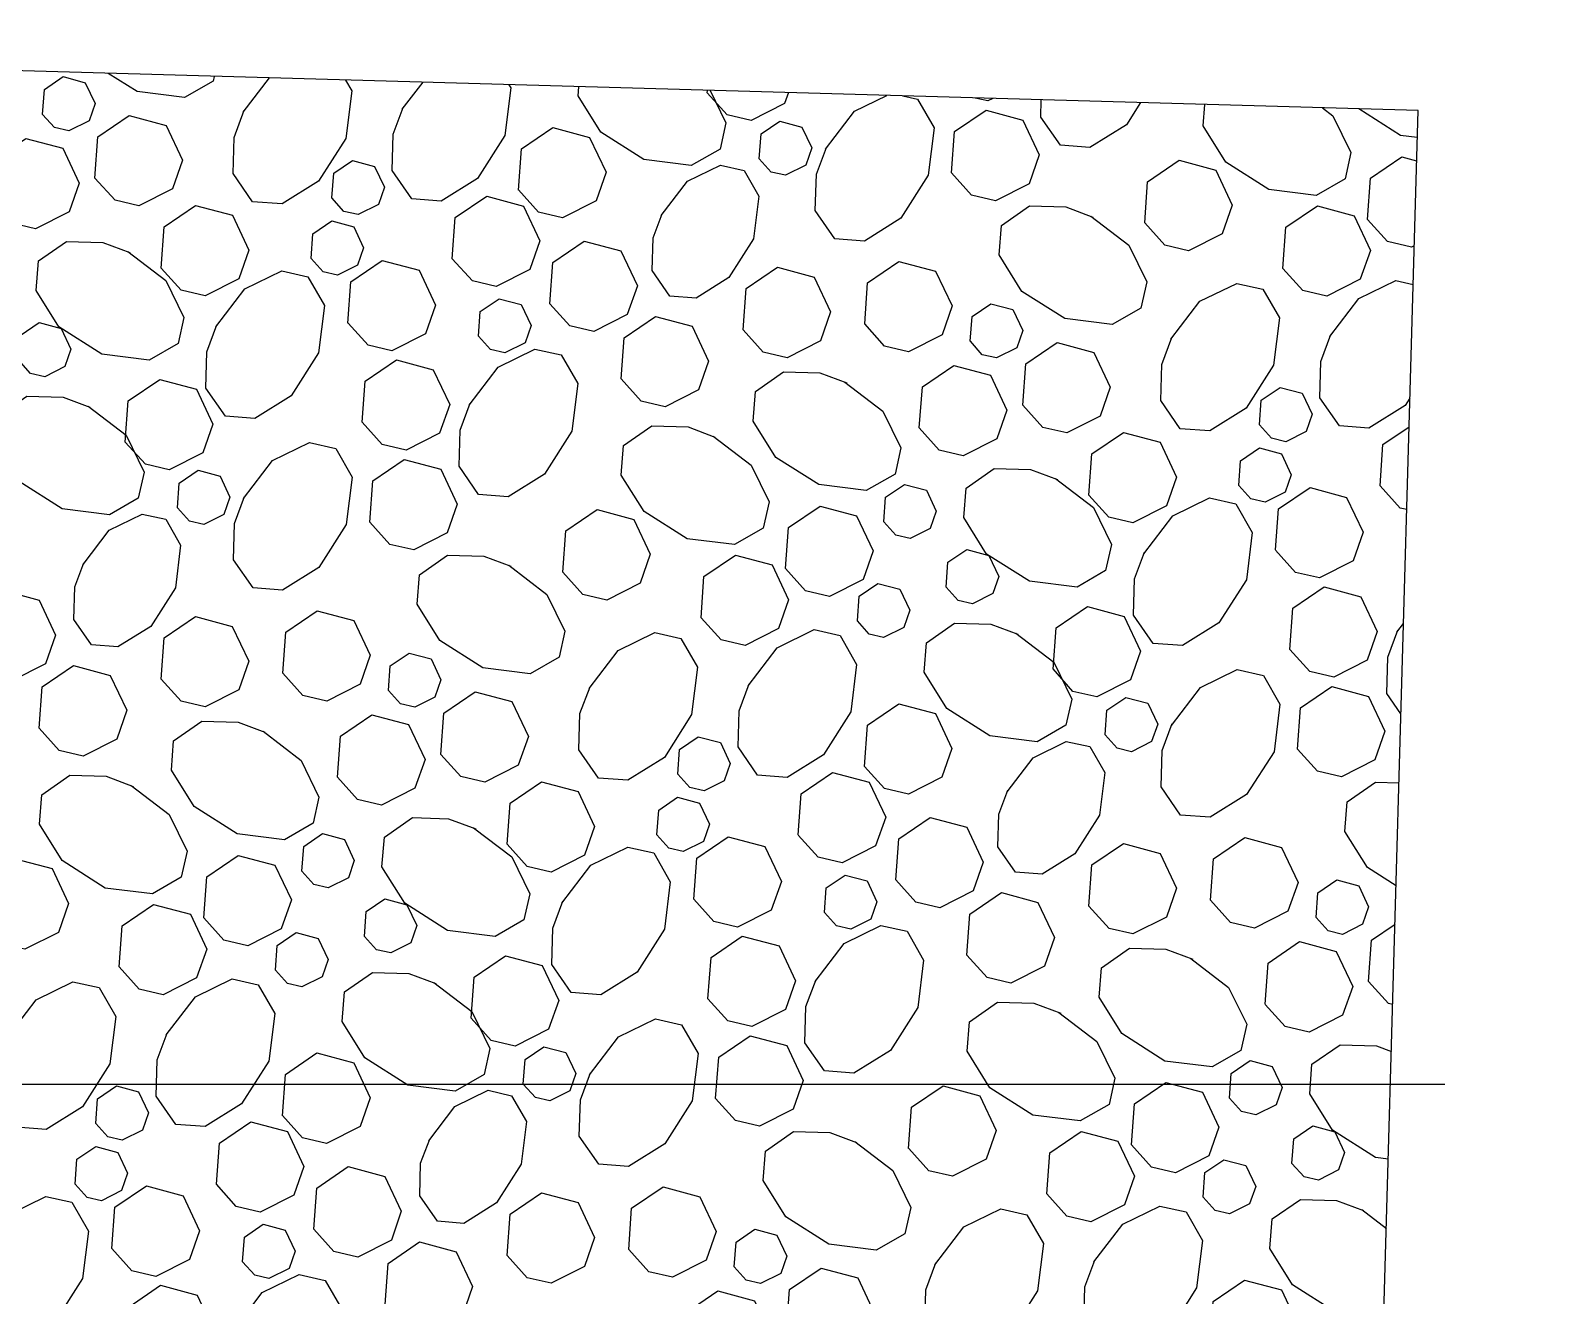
# Model space of a CAD drawing. Header units: feet. Extents: x 6037 to 11520, y 4436 to 7866.
# Drawn here: x 10189.9 to 10201.97, y 5037.06 to 5047.13 of the extents above; entities that cross this region are included whole.
import ezdxf

# ---------------------------------------------------------------- set-up
doc = ezdxf.new("R2010")
doc.units = ezdxf.units.FT
doc.header["$LTSCALE"] = 0.4
doc.header["$MEASUREMENT"] = 0
doc.linetypes.add('DASHED2', pattern=[0.375, 0.25, -0.125])
doc.linetypes.add('HIDDEN', pattern=[0.375, 0.25, -0.125])
for name, color, linetype in [('grid', 254, 'HIDDEN'), ('PAVING', 7, 'Continuous'), ('STORM', 7, 'Continuous')]:
    doc.layers.add(name, color=color, linetype=linetype)

msp = doc.modelspace()

# ---------------------------------------------------------------- linework, layer by layer
at = {"layer": 'grid', "color": 252, "linetype": 'DASHED2', "ltscale": 225}
msp.add_line((6128.66, 5038.745), (11431.869, 5038.745), dxfattribs=at)
at = {"layer": 'PAVING'}
msp.add_arc((9099.491, 3966.236), 1415.192, 38.959154, 49.587737, dxfattribs=at)
at = {"layer": 'STORM', "color": 1, "ltscale": 5, "flags": 128}
for points in [[(10200.628, 5035.245), (10200.948, 5046.492), (10178.453, 5047.131), (10178.133, 5035.884)], [(10190, 5046.462), (10190.014, 5046.659), (10190.164, 5046.762), (10190.339, 5046.714), (10190.418, 5046.548), (10190.37, 5046.411), (10190.21, 5046.33), (10190.095, 5046.356), (10190, 5046.462)], [(10191.366, 5046.764), (10191.358, 5046.727), (10191.13, 5046.596), (10190.752, 5046.643), (10190.523, 5046.788)], [(10191.596, 5046.479), (10191.805, 5046.752)], [(10192.411, 5046.735), (10192.46, 5046.649), (10192.414, 5046.271), (10192.196, 5045.929), (10191.906, 5045.749), (10191.671, 5045.767), (10191.516, 5045.991), (10191.524, 5046.279), (10191.604, 5046.494)], [(10193.712, 5046.698), (10193.727, 5046.672), (10193.68, 5046.294), (10193.462, 5045.952), (10193.173, 5045.771), (10192.938, 5045.79), (10192.782, 5046.014), (10192.791, 5046.303), (10192.87, 5046.517)], [(10192.863, 5046.502), (10193.028, 5046.717)], [(10195.312, 5046.652), (10195.439, 5046.394), (10195.392, 5046.186), (10195.163, 5046.055), (10194.786, 5046.102), (10194.444, 5046.319), (10194.264, 5046.609), (10194.269, 5046.682)], [(10195.289, 5046.633), (10195.291, 5046.653)], [(10195.936, 5046.635), (10195.906, 5046.547), (10195.639, 5046.412), (10195.449, 5046.457), (10195.29, 5046.634)], [(10196.848, 5046.609), (10196.963, 5046.583), (10197.095, 5046.354), (10197.048, 5045.977), (10196.831, 5045.635), (10196.541, 5045.454), (10196.306, 5045.472), (10196.15, 5045.696), (10196.159, 5045.985), (10196.239, 5046.199)], [(10196.231, 5046.184), (10196.462, 5046.486), (10196.72, 5046.612)], [(10197.563, 5046.589), (10197.524, 5046.569), (10197.422, 5046.592)], [(10198.738, 5046.555), (10198.626, 5046.379), (10198.336, 5046.198), (10198.101, 5046.216), (10197.945, 5046.44), (10197.949, 5046.577)], [(10200.186, 5046.514), (10200.27, 5046.45), (10200.413, 5046.157), (10200.366, 5045.949), (10200.137, 5045.817), (10199.76, 5045.864), (10199.418, 5046.082), (10199.237, 5046.371), (10199.25, 5046.541)], [(10190.417, 5045.955), (10190.441, 5046.283), (10190.69, 5046.453), (10190.983, 5046.374), (10191.114, 5046.097), (10191.034, 5045.868), (10190.767, 5045.733), (10190.577, 5045.778), (10190.417, 5045.955)], [(10195.704, 5046.109), (10195.719, 5046.306), (10195.869, 5046.408), (10196.044, 5046.361), (10196.122, 5046.195), (10196.074, 5046.057), (10195.914, 5045.977), (10195.8, 5046.003), (10195.704, 5046.109)], [(10197.235, 5045.997), (10197.259, 5046.325), (10197.509, 5046.495), (10197.801, 5046.416), (10197.932, 5046.139), (10197.852, 5045.91), (10197.585, 5045.775), (10197.394, 5045.82), (10197.235, 5045.997)], [(10200.941, 5046.278), (10200.809, 5046.294), (10200.477, 5046.506)], [(10189.594, 5045.773), (10189.618, 5046.1), (10189.868, 5046.271), (10190.16, 5046.192), (10190.291, 5045.915), (10190.211, 5045.686), (10189.944, 5045.551), (10189.754, 5045.595), (10189.595, 5045.773)], [(10193.788, 5045.859), (10193.812, 5046.187), (10194.062, 5046.358), (10194.354, 5046.279), (10194.485, 5046.002), (10194.405, 5045.773), (10194.138, 5045.638), (10193.948, 5045.683), (10193.789, 5045.86)], [(10192.302, 5045.797), (10192.317, 5045.994), (10192.467, 5046.095), (10192.642, 5046.048), (10192.721, 5045.882), (10192.673, 5045.745), (10192.512, 5045.664), (10192.398, 5045.69), (10192.303, 5045.797)], [(10194.924, 5045.657), (10195.132, 5045.929), (10195.396, 5046.058), (10195.583, 5046.016), (10195.701, 5045.81), (10195.659, 5045.47), (10195.463, 5045.163), (10195.203, 5045), (10194.991, 5045.016), (10194.851, 5045.218), (10194.859, 5045.478), (10194.931, 5045.67)], [(10198.772, 5045.598), (10198.795, 5045.926), (10199.045, 5046.096), (10199.337, 5046.018), (10199.468, 5045.74), (10199.388, 5045.511), (10199.121, 5045.377), (10198.931, 5045.421), (10198.772, 5045.598)], [(10200.545, 5045.626), (10200.568, 5045.954), (10200.819, 5046.124), (10200.936, 5046.093)], [(10193.261, 5045.313), (10193.285, 5045.641), (10193.535, 5045.811), (10193.827, 5045.732), (10193.958, 5045.455), (10193.878, 5045.226), (10193.611, 5045.092), (10193.421, 5045.136), (10193.261, 5045.313)], [(10190.945, 5045.239), (10190.968, 5045.567), (10191.218, 5045.737), (10191.511, 5045.659), (10191.641, 5045.382), (10191.561, 5045.153), (10191.295, 5045.018), (10191.104, 5045.062), (10190.945, 5045.239)], [(10198.343, 5045.652), (10198.645, 5045.422), (10198.788, 5045.128), (10198.742, 5044.92), (10198.513, 5044.789), (10198.136, 5044.836), (10197.794, 5045.053), (10197.613, 5045.343), (10197.631, 5045.578), (10197.855, 5045.733), (10198.144, 5045.725), (10198.358, 5045.645)], [(10199.872, 5045.236), (10199.895, 5045.564), (10200.146, 5045.734), (10200.438, 5045.655), (10200.568, 5045.378), (10200.488, 5045.149), (10200.222, 5045.014), (10200.031, 5045.059), (10199.872, 5045.236)], [(10192.137, 5045.314), (10192.151, 5045.511), (10192.301, 5045.614), (10192.476, 5045.566), (10192.555, 5045.4), (10192.507, 5045.263), (10192.347, 5045.182), (10192.233, 5045.208), (10192.137, 5045.315)], [(10200.917, 5045.416), (10200.894, 5045.405), (10200.704, 5045.449), (10200.545, 5045.626)], [(10190.679, 5045.37), (10190.981, 5045.139), (10191.124, 5044.846), (10191.078, 5044.637), (10190.849, 5044.506), (10190.472, 5044.553), (10190.13, 5044.77), (10189.949, 5045.06), (10189.967, 5045.295), (10190.191, 5045.451), (10190.48, 5045.442), (10190.694, 5045.362)], [(10194.037, 5044.955), (10194.061, 5045.283), (10194.311, 5045.453), (10194.603, 5045.375), (10194.734, 5045.098), (10194.654, 5044.868), (10194.387, 5044.734), (10194.197, 5044.778), (10194.037, 5044.955)], [(10191.38, 5044.771), (10191.611, 5045.073), (10191.904, 5045.216), (10192.112, 5045.17), (10192.244, 5044.941), (10192.197, 5044.564), (10191.979, 5044.222), (10191.69, 5044.041), (10191.455, 5044.059), (10191.299, 5044.283), (10191.308, 5044.572), (10191.388, 5044.786)], [(10192.43, 5044.801), (10192.454, 5045.129), (10192.704, 5045.299), (10192.996, 5045.221), (10193.127, 5044.944), (10193.047, 5044.715), (10192.78, 5044.58), (10192.59, 5044.624), (10192.431, 5044.801)], [(10195.575, 5044.747), (10195.599, 5045.075), (10195.849, 5045.245), (10196.141, 5045.167), (10196.272, 5044.889), (10196.192, 5044.66), (10195.925, 5044.525), (10195.735, 5044.57), (10195.576, 5044.747)], [(10196.543, 5044.794), (10196.566, 5045.122), (10196.816, 5045.292), (10197.108, 5045.213), (10197.239, 5044.937), (10197.159, 5044.708), (10196.892, 5044.572), (10196.702, 5044.617), (10196.543, 5044.794)], [(10198.98, 5044.672), (10199.211, 5044.974), (10199.504, 5045.117), (10199.712, 5045.071), (10199.844, 5044.842), (10199.797, 5044.465), (10199.58, 5044.123), (10199.29, 5043.942), (10199.055, 5043.96), (10198.899, 5044.184), (10198.908, 5044.472), (10198.988, 5044.687)], [(10200.246, 5044.695), (10200.477, 5044.997), (10200.771, 5045.14), (10200.908, 5045.109)], [(10193.47, 5044.696), (10193.484, 5044.893), (10193.634, 5044.995), (10193.809, 5044.948), (10193.888, 5044.782), (10193.84, 5044.644), (10193.68, 5044.563), (10193.566, 5044.59), (10193.47, 5044.696)], [(10197.383, 5044.656), (10197.398, 5044.853), (10197.548, 5044.955), (10197.723, 5044.908), (10197.801, 5044.742), (10197.753, 5044.604), (10197.593, 5044.523), (10197.479, 5044.549), (10197.384, 5044.656)], [(10194.604, 5044.356), (10194.628, 5044.684), (10194.878, 5044.854), (10195.17, 5044.776), (10195.301, 5044.499), (10195.221, 5044.27), (10194.954, 5044.135), (10194.764, 5044.179), (10194.604, 5044.356)], [(10189.808, 5044.507), (10189.822, 5044.703), (10189.972, 5044.805), (10190.148, 5044.758), (10190.226, 5044.592), (10190.178, 5044.454), (10190.018, 5044.374), (10189.904, 5044.4), (10189.808, 5044.507)], [(10200.883, 5044.203), (10200.846, 5044.146), (10200.556, 5043.965), (10200.321, 5043.983), (10200.166, 5044.207), (10200.174, 5044.496), (10200.254, 5044.71)], [(10193.395, 5044.148), (10193.627, 5044.451), (10193.919, 5044.594), (10194.128, 5044.547), (10194.259, 5044.319), (10194.212, 5043.941), (10193.995, 5043.599), (10193.705, 5043.419), (10193.47, 5043.437), (10193.315, 5043.661), (10193.323, 5043.949), (10193.403, 5044.164)], [(10197.801, 5044.148), (10197.825, 5044.476), (10198.074, 5044.646), (10198.366, 5044.568), (10198.497, 5044.29), (10198.417, 5044.061), (10198.151, 5043.927), (10197.96, 5043.971), (10197.801, 5044.148)], [(10192.543, 5044.011), (10192.567, 5044.338), (10192.817, 5044.509), (10193.109, 5044.43), (10193.24, 5044.153), (10193.16, 5043.924), (10192.893, 5043.789), (10192.703, 5043.834), (10192.543, 5044.011)], [(10196.978, 5043.966), (10197.002, 5044.293), (10197.252, 5044.464), (10197.544, 5044.385), (10197.675, 5044.108), (10197.595, 5043.879), (10197.328, 5043.744), (10197.137, 5043.789), (10196.978, 5043.966)], [(10190.658, 5043.854), (10190.682, 5044.182), (10190.932, 5044.352), (10191.224, 5044.274), (10191.355, 5043.996), (10191.275, 5043.768), (10191.008, 5043.632), (10190.818, 5043.677), (10190.658, 5043.854)], [(10196.386, 5044.331), (10196.688, 5044.1), (10196.831, 5043.807), (10196.785, 5043.599), (10196.556, 5043.468), (10196.179, 5043.515), (10195.837, 5043.732), (10195.656, 5044.021), (10195.674, 5044.257), (10195.898, 5044.412), (10196.187, 5044.404), (10196.401, 5044.324)], [(10190.362, 5044.139), (10190.664, 5043.908), (10190.808, 5043.615), (10190.761, 5043.407), (10190.532, 5043.275), (10190.155, 5043.322), (10189.813, 5043.54), (10189.632, 5043.829), (10189.651, 5044.064), (10189.874, 5044.22), (10190.163, 5044.211), (10190.377, 5044.131)], [(10199.686, 5043.99), (10199.7, 5044.187), (10199.85, 5044.289), (10200.026, 5044.242), (10200.104, 5044.076), (10200.056, 5043.938), (10199.896, 5043.857), (10199.782, 5043.884), (10199.686, 5043.99)], [(10195.336, 5043.902), (10195.639, 5043.67), (10195.782, 5043.377), (10195.735, 5043.169), (10195.507, 5043.038), (10195.129, 5043.085), (10194.787, 5043.302), (10194.606, 5043.591), (10194.624, 5043.827), (10194.848, 5043.982), (10195.137, 5043.974), (10195.351, 5043.894)], [(10200.645, 5043.506), (10200.668, 5043.834), (10200.876, 5043.975)], [(10198.328, 5043.432), (10198.352, 5043.76), (10198.602, 5043.93), (10198.894, 5043.852), (10199.025, 5043.575), (10198.945, 5043.346), (10198.678, 5043.211), (10198.487, 5043.255), (10198.328, 5043.432)], [(10191.6, 5043.405), (10191.831, 5043.707), (10192.124, 5043.85), (10192.333, 5043.804), (10192.464, 5043.575), (10192.417, 5043.197), (10192.2, 5042.855), (10191.91, 5042.675), (10191.675, 5042.693), (10191.519, 5042.917), (10191.528, 5043.206), (10191.608, 5043.42)], [(10199.52, 5043.508), (10199.535, 5043.705), (10199.685, 5043.807), (10199.86, 5043.76), (10199.938, 5043.593), (10199.89, 5043.456), (10199.73, 5043.375), (10199.616, 5043.402), (10199.521, 5043.508)], [(10191.074, 5043.33), (10191.087, 5043.527), (10191.238, 5043.629), (10191.413, 5043.582), (10191.491, 5043.415), (10191.443, 5043.278), (10191.283, 5043.197), (10191.169, 5043.224), (10191.074, 5043.33)], [(10192.604, 5043.217), (10192.628, 5043.545), (10192.878, 5043.716), (10193.17, 5043.637), (10193.301, 5043.36), (10193.221, 5043.131), (10192.954, 5042.996), (10192.764, 5043.04), (10192.604, 5043.217)], [(10198.062, 5043.563), (10198.365, 5043.332), (10198.508, 5043.039), (10198.461, 5042.831), (10198.233, 5042.699), (10197.855, 5042.746), (10197.513, 5042.963), (10197.332, 5043.253), (10197.351, 5043.488), (10197.575, 5043.644), (10197.863, 5043.635), (10198.078, 5043.556)], [(10196.695, 5043.218), (10196.708, 5043.415), (10196.859, 5043.517), (10197.034, 5043.47), (10197.112, 5043.304), (10197.065, 5043.166), (10196.904, 5043.086), (10196.79, 5043.112), (10196.695, 5043.218)], [(10199.814, 5042.995), (10199.838, 5043.323), (10200.088, 5043.493), (10200.379, 5043.414), (10200.511, 5043.137), (10200.43, 5042.908), (10200.164, 5042.773), (10199.973, 5042.817), (10199.814, 5042.994)], [(10200.857, 5043.317), (10200.804, 5043.329), (10200.645, 5043.506)], [(10198.764, 5042.964), (10198.995, 5043.266), (10199.288, 5043.409), (10199.496, 5043.363), (10199.627, 5043.134), (10199.581, 5042.757), (10199.363, 5042.415), (10199.073, 5042.234), (10198.838, 5042.252), (10198.683, 5042.476), (10198.691, 5042.765), (10198.771, 5042.979)], [(10190.322, 5042.88), (10190.53, 5043.152), (10190.793, 5043.281), (10190.981, 5043.239), (10191.099, 5043.033), (10191.057, 5042.693), (10190.861, 5042.386), (10190.6, 5042.223), (10190.389, 5042.239), (10190.249, 5042.441), (10190.256, 5042.701), (10190.328, 5042.893)], [(10194.141, 5042.819), (10194.164, 5043.147), (10194.414, 5043.317), (10194.706, 5043.238), (10194.837, 5042.961), (10194.757, 5042.732), (10194.49, 5042.597), (10194.3, 5042.641), (10194.141, 5042.819)], [(10195.914, 5042.847), (10195.938, 5043.174), (10196.188, 5043.345), (10196.479, 5043.266), (10196.61, 5042.989), (10196.53, 5042.76), (10196.264, 5042.625), (10196.073, 5042.67), (10195.914, 5042.847)], [(10193.712, 5042.873), (10194.014, 5042.642), (10194.157, 5042.349), (10194.111, 5042.141), (10193.882, 5042.01), (10193.504, 5042.056), (10193.163, 5042.274), (10192.982, 5042.563), (10193, 5042.798), (10193.224, 5042.954), (10193.513, 5042.945), (10193.727, 5042.865)], [(10195.241, 5042.456), (10195.264, 5042.784), (10195.515, 5042.954), (10195.807, 5042.876), (10195.938, 5042.599), (10195.857, 5042.37), (10195.591, 5042.235), (10195.4, 5042.279), (10195.241, 5042.456)], [(10197.192, 5042.7), (10197.206, 5042.897), (10197.356, 5042.998), (10197.531, 5042.951), (10197.61, 5042.785), (10197.562, 5042.648), (10197.402, 5042.567), (10197.288, 5042.593), (10197.192, 5042.7)], [(10189.406, 5042.176), (10189.43, 5042.503), (10189.68, 5042.674), (10189.972, 5042.595), (10190.103, 5042.318), (10190.023, 5042.089), (10189.756, 5041.954), (10189.566, 5041.999), (10189.407, 5042.176)], [(10196.485, 5042.43), (10196.499, 5042.627), (10196.649, 5042.729), (10196.824, 5042.682), (10196.903, 5042.516), (10196.854, 5042.379), (10196.694, 5042.298), (10196.58, 5042.324), (10196.485, 5042.43)], [(10199.927, 5042.204), (10199.951, 5042.532), (10200.2, 5042.702), (10200.492, 5042.623), (10200.623, 5042.346), (10200.543, 5042.117), (10200.276, 5041.983), (10200.086, 5042.027), (10199.927, 5042.204)], [(10198.042, 5042.047), (10198.066, 5042.375), (10198.316, 5042.545), (10198.608, 5042.467), (10198.739, 5042.19), (10198.659, 5041.961), (10198.392, 5041.826), (10198.201, 5041.87), (10198.042, 5042.048)], [(10190.945, 5041.967), (10190.968, 5042.296), (10191.218, 5042.466), (10191.51, 5042.387), (10191.641, 5042.11), (10191.561, 5041.881), (10191.294, 5041.746), (10191.104, 5041.791), (10190.945, 5041.967)], [(10191.912, 5042.014), (10191.936, 5042.342), (10192.186, 5042.512), (10192.477, 5042.434), (10192.608, 5042.157), (10192.528, 5041.928), (10192.262, 5041.793), (10192.071, 5041.837), (10191.912, 5042.015)], [(10197.746, 5042.332), (10198.048, 5042.101), (10198.191, 5041.808), (10198.145, 5041.6), (10197.916, 5041.468), (10197.538, 5041.515), (10197.197, 5041.733), (10197.016, 5042.022), (10197.034, 5042.257), (10197.258, 5042.413), (10197.547, 5042.405), (10197.761, 5042.325)], [(10200.779, 5042.342), (10200.832, 5042.411)], [(10194.349, 5041.892), (10194.58, 5042.194), (10194.873, 5042.338), (10195.081, 5042.291), (10195.213, 5042.063), (10195.166, 5041.685), (10194.949, 5041.344), (10194.659, 5041.162), (10194.424, 5041.18), (10194.268, 5041.405), (10194.277, 5041.693), (10194.357, 5041.907)], [(10195.616, 5041.915), (10195.847, 5042.217), (10196.14, 5042.361), (10196.348, 5042.314), (10196.479, 5042.085), (10196.432, 5041.708), (10196.215, 5041.366), (10195.925, 5041.185), (10195.69, 5041.204), (10195.535, 5041.428), (10195.543, 5041.716), (10195.623, 5041.93)], [(10200.811, 5041.691), (10200.698, 5041.854), (10200.707, 5042.143), (10200.787, 5042.357)], [(10192.753, 5041.876), (10192.767, 5042.073), (10192.917, 5042.175), (10193.092, 5042.128), (10193.171, 5041.962), (10193.123, 5041.824), (10192.962, 5041.743), (10192.848, 5041.77), (10192.753, 5041.876)], [(10189.974, 5041.577), (10189.997, 5041.905), (10190.247, 5042.075), (10190.539, 5041.996), (10190.67, 5041.719), (10190.59, 5041.49), (10190.323, 5041.355), (10190.133, 5041.4), (10189.974, 5041.577)], [(10198.984, 5041.598), (10199.215, 5041.9), (10199.508, 5042.043), (10199.716, 5041.997), (10199.848, 5041.768), (10199.801, 5041.39), (10199.583, 5041.049), (10199.294, 5040.868), (10199.058, 5040.886), (10198.903, 5041.11), (10198.911, 5041.399), (10198.991, 5041.613)], [(10193.17, 5041.368), (10193.194, 5041.696), (10193.443, 5041.866), (10193.736, 5041.788), (10193.867, 5041.511), (10193.786, 5041.282), (10193.52, 5041.147), (10193.329, 5041.192), (10193.17, 5041.368)], [(10198.457, 5041.523), (10198.471, 5041.72), (10198.621, 5041.822), (10198.796, 5041.775), (10198.875, 5041.608), (10198.827, 5041.471), (10198.667, 5041.39), (10198.553, 5041.417), (10198.457, 5041.523)], [(10199.988, 5041.41), (10200.012, 5041.738), (10200.262, 5041.909), (10200.554, 5041.83), (10200.684, 5041.553), (10200.604, 5041.324), (10200.337, 5041.189), (10200.147, 5041.234), (10199.988, 5041.41)], [(10192.347, 5041.186), (10192.371, 5041.514), (10192.621, 5041.684), (10192.913, 5041.606), (10193.044, 5041.329), (10192.964, 5041.1), (10192.697, 5040.965), (10192.507, 5041.009), (10192.347, 5041.186)], [(10196.541, 5041.273), (10196.565, 5041.601), (10196.815, 5041.771), (10197.107, 5041.693), (10197.238, 5041.416), (10197.158, 5041.187), (10196.891, 5041.052), (10196.7, 5041.096), (10196.541, 5041.273)], [(10191.755, 5041.552), (10192.057, 5041.321), (10192.2, 5041.028), (10192.154, 5040.82), (10191.926, 5040.688), (10191.548, 5040.735), (10191.206, 5040.953), (10191.025, 5041.242), (10191.043, 5041.477), (10191.267, 5041.633), (10191.556, 5041.624), (10191.77, 5041.545)], [(10195.055, 5041.21), (10195.069, 5041.407), (10195.219, 5041.509), (10195.395, 5041.462), (10195.473, 5041.296), (10195.425, 5041.159), (10195.265, 5041.078), (10195.151, 5041.104), (10195.055, 5041.211)], [(10197.676, 5041.071), (10197.884, 5041.342), (10198.148, 5041.472), (10198.335, 5041.43), (10198.454, 5041.224), (10198.412, 5040.884), (10198.216, 5040.576), (10197.955, 5040.414), (10197.744, 5040.43), (10197.604, 5040.632), (10197.611, 5040.892), (10197.683, 5041.084)], [(10190.705, 5041.122), (10191.008, 5040.891), (10191.151, 5040.598), (10191.104, 5040.39), (10190.875, 5040.258), (10190.498, 5040.305), (10190.156, 5040.523), (10189.975, 5040.812), (10189.993, 5041.047), (10190.217, 5041.203), (10190.506, 5041.194), (10190.72, 5041.114)], [(10196.014, 5040.727), (10196.037, 5041.054), (10196.287, 5041.225), (10196.579, 5041.146), (10196.711, 5040.869), (10196.63, 5040.64), (10196.364, 5040.505), (10196.173, 5040.55), (10196.014, 5040.726)], [(10193.697, 5040.653), (10193.721, 5040.981), (10193.971, 5041.151), (10194.263, 5041.072), (10194.394, 5040.795), (10194.314, 5040.566), (10194.047, 5040.431), (10193.857, 5040.476), (10193.697, 5040.653)], [(10200.773, 5040.323), (10200.546, 5040.467), (10200.365, 5040.756), (10200.384, 5040.991), (10200.608, 5041.147), (10200.796, 5041.142)], [(10194.889, 5040.728), (10194.904, 5040.925), (10195.054, 5041.027), (10195.229, 5040.98), (10195.307, 5040.814), (10195.259, 5040.676), (10195.099, 5040.596), (10194.985, 5040.622), (10194.89, 5040.728)], [(10193.431, 5040.784), (10193.734, 5040.552), (10193.877, 5040.259), (10193.831, 5040.051), (10193.602, 5039.92), (10193.224, 5039.967), (10192.883, 5040.184), (10192.701, 5040.474), (10192.72, 5040.709), (10192.944, 5040.865), (10193.232, 5040.856), (10193.447, 5040.776)], [(10196.79, 5040.369), (10196.814, 5040.697), (10197.064, 5040.867), (10197.355, 5040.788), (10197.486, 5040.511), (10197.406, 5040.282), (10197.14, 5040.147), (10196.949, 5040.192), (10196.79, 5040.369)], [(10192.063, 5040.439), (10192.078, 5040.635), (10192.228, 5040.738), (10192.403, 5040.69), (10192.481, 5040.524), (10192.434, 5040.387), (10192.273, 5040.306), (10192.159, 5040.332), (10192.064, 5040.439)], [(10194.132, 5040.185), (10194.364, 5040.487), (10194.657, 5040.63), (10194.865, 5040.584), (10194.996, 5040.355), (10194.95, 5039.977), (10194.732, 5039.636), (10194.442, 5039.455), (10194.208, 5039.473), (10194.052, 5039.697), (10194.06, 5039.986), (10194.14, 5040.2)], [(10195.183, 5040.215), (10195.207, 5040.543), (10195.457, 5040.713), (10195.748, 5040.634), (10195.88, 5040.357), (10195.799, 5040.128), (10195.532, 5039.994), (10195.342, 5040.038), (10195.183, 5040.215)], [(10198.328, 5040.161), (10198.352, 5040.489), (10198.602, 5040.659), (10198.894, 5040.58), (10199.025, 5040.303), (10198.945, 5040.074), (10198.678, 5039.939), (10198.488, 5039.984), (10198.328, 5040.161)], [(10199.295, 5040.208), (10199.319, 5040.536), (10199.569, 5040.706), (10199.861, 5040.627), (10199.992, 5040.35), (10199.912, 5040.121), (10199.645, 5039.986), (10199.455, 5040.031), (10199.296, 5040.208)], [(10189.51, 5040.039), (10189.533, 5040.367), (10189.783, 5040.537), (10190.075, 5040.459), (10190.206, 5040.182), (10190.126, 5039.952), (10189.859, 5039.818), (10189.669, 5039.862), (10189.51, 5040.039)], [(10191.283, 5040.067), (10191.306, 5040.395), (10191.557, 5040.565), (10191.849, 5040.487), (10191.98, 5040.21), (10191.9, 5039.98), (10191.633, 5039.846), (10191.442, 5039.89), (10191.283, 5040.067)], [(10196.223, 5040.11), (10196.237, 5040.306), (10196.387, 5040.408), (10196.562, 5040.361), (10196.641, 5040.195), (10196.593, 5040.058), (10196.432, 5039.977), (10196.318, 5040.003), (10196.223, 5040.109)], [(10200.136, 5040.069), (10200.151, 5040.266), (10200.3, 5040.369), (10200.475, 5040.321), (10200.554, 5040.155), (10200.506, 5040.018), (10200.346, 5039.936), (10200.232, 5039.963), (10200.136, 5040.069)], [(10197.357, 5039.77), (10197.381, 5040.098), (10197.631, 5040.268), (10197.922, 5040.19), (10198.053, 5039.912), (10197.973, 5039.683), (10197.707, 5039.549), (10197.517, 5039.593), (10197.357, 5039.77)], [(10190.61, 5039.677), (10190.633, 5040.005), (10190.884, 5040.175), (10191.176, 5040.096), (10191.306, 5039.819), (10191.226, 5039.59), (10190.96, 5039.455), (10190.769, 5039.5), (10190.61, 5039.677)], [(10192.561, 5039.92), (10192.575, 5040.117), (10192.725, 5040.219), (10192.9, 5040.172), (10192.979, 5040.006), (10192.931, 5039.868), (10192.771, 5039.788), (10192.657, 5039.814), (10192.561, 5039.92)], [(10196.148, 5039.562), (10196.379, 5039.864), (10196.672, 5040.007), (10196.88, 5039.961), (10197.012, 5039.732), (10196.965, 5039.355), (10196.748, 5039.013), (10196.458, 5038.832), (10196.223, 5038.85), (10196.067, 5039.074), (10196.076, 5039.363), (10196.156, 5039.577)], [(10200.553, 5039.562), (10200.577, 5039.89), (10200.764, 5040.017)], [(10191.854, 5039.651), (10191.868, 5039.848), (10192.018, 5039.95), (10192.193, 5039.903), (10192.272, 5039.736), (10192.224, 5039.599), (10192.063, 5039.518), (10191.949, 5039.545), (10191.854, 5039.651)], [(10195.296, 5039.424), (10195.32, 5039.752), (10195.569, 5039.923), (10195.862, 5039.844), (10195.992, 5039.567), (10195.912, 5039.338), (10195.645, 5039.203), (10195.455, 5039.247), (10195.296, 5039.424)], [(10199.731, 5039.38), (10199.754, 5039.707), (10200.004, 5039.878), (10200.296, 5039.799), (10200.427, 5039.522), (10200.347, 5039.293), (10200.08, 5039.158), (10199.89, 5039.202), (10199.731, 5039.379)], [(10193.411, 5039.268), (10193.435, 5039.596), (10193.685, 5039.766), (10193.977, 5039.687), (10194.108, 5039.41), (10194.027, 5039.181), (10193.761, 5039.046), (10193.571, 5039.091), (10193.411, 5039.268)], [(10199.138, 5039.745), (10199.44, 5039.514), (10199.584, 5039.221), (10199.538, 5039.013), (10199.309, 5038.882), (10198.931, 5038.928), (10198.589, 5039.146), (10198.409, 5039.435), (10198.427, 5039.67), (10198.651, 5039.826), (10198.939, 5039.817), (10199.154, 5039.738)], [(10193.115, 5039.553), (10193.417, 5039.322), (10193.56, 5039.029), (10193.514, 5038.82), (10193.285, 5038.689), (10192.907, 5038.736), (10192.566, 5038.953), (10192.385, 5039.243), (10192.403, 5039.478), (10192.627, 5039.633), (10192.916, 5039.625), (10193.13, 5039.545)], [(10189.718, 5039.113), (10189.949, 5039.415), (10190.242, 5039.558), (10190.45, 5039.512), (10190.582, 5039.283), (10190.535, 5038.906), (10190.318, 5038.564), (10190.028, 5038.383), (10189.793, 5038.401), (10189.637, 5038.625), (10189.646, 5038.914), (10189.726, 5039.128)], [(10190.984, 5039.136), (10191.216, 5039.438), (10191.509, 5039.581), (10191.717, 5039.535), (10191.848, 5039.306), (10191.801, 5038.928), (10191.584, 5038.587), (10191.294, 5038.406), (10191.06, 5038.424), (10190.904, 5038.648), (10190.912, 5038.937), (10190.992, 5039.151)], [(10200.746, 5039.377), (10200.713, 5039.385), (10200.553, 5039.561)], [(10198.089, 5039.315), (10198.391, 5039.084), (10198.534, 5038.791), (10198.488, 5038.583), (10198.259, 5038.452), (10197.882, 5038.498), (10197.54, 5038.716), (10197.359, 5039.006), (10197.377, 5039.24), (10197.601, 5039.396), (10197.89, 5039.388), (10198.104, 5039.308)], [(10194.353, 5038.818), (10194.584, 5039.12), (10194.877, 5039.264), (10195.085, 5039.217), (10195.217, 5038.989), (10195.17, 5038.611), (10194.952, 5038.269), (10194.663, 5038.088), (10194.428, 5038.107), (10194.272, 5038.33), (10194.28, 5038.619), (10194.36, 5038.833)], [(10193.826, 5038.744), (10193.84, 5038.94), (10193.99, 5039.042), (10194.165, 5038.995), (10194.244, 5038.829), (10194.196, 5038.692), (10194.036, 5038.611), (10193.922, 5038.638), (10193.826, 5038.744)], [(10195.357, 5038.631), (10195.381, 5038.959), (10195.631, 5039.129), (10195.923, 5039.051), (10196.054, 5038.773), (10195.973, 5038.545), (10195.707, 5038.409), (10195.516, 5038.454), (10195.357, 5038.631)], [(10200.711, 5038.147), (10200.608, 5038.16), (10200.266, 5038.377), (10200.085, 5038.667), (10200.103, 5038.902), (10200.327, 5039.058), (10200.616, 5039.049), (10200.735, 5039.005)], [(10191.91, 5038.493), (10191.934, 5038.822), (10192.184, 5038.992), (10192.476, 5038.913), (10192.607, 5038.636), (10192.527, 5038.407), (10192.26, 5038.272), (10192.07, 5038.317), (10191.91, 5038.494)], [(10199.447, 5038.632), (10199.461, 5038.829), (10199.611, 5038.931), (10199.787, 5038.884), (10199.865, 5038.717), (10199.817, 5038.58), (10199.657, 5038.499), (10199.542, 5038.526), (10199.447, 5038.632)], [(10190.424, 5038.431), (10190.438, 5038.628), (10190.588, 5038.73), (10190.763, 5038.683), (10190.842, 5038.517), (10190.794, 5038.379), (10190.634, 5038.298), (10190.52, 5038.325), (10190.424, 5038.431)], [(10193.074, 5038.293), (10193.282, 5038.565), (10193.546, 5038.695), (10193.733, 5038.652), (10193.852, 5038.447), (10193.81, 5038.107), (10193.614, 5037.799), (10193.353, 5037.636), (10193.142, 5037.653), (10193.002, 5037.854), (10193.009, 5038.114), (10193.081, 5038.307)], [(10196.893, 5038.232), (10196.917, 5038.56), (10197.167, 5038.73), (10197.459, 5038.652), (10197.59, 5038.375), (10197.51, 5038.146), (10197.243, 5038.011), (10197.053, 5038.055), (10196.894, 5038.232)], [(10198.667, 5038.26), (10198.69, 5038.588), (10198.94, 5038.758), (10199.232, 5038.68), (10199.363, 5038.403), (10199.283, 5038.174), (10199.016, 5038.039), (10198.826, 5038.083), (10198.667, 5038.26)], [(10191.383, 5037.947), (10191.407, 5038.275), (10191.657, 5038.445), (10191.949, 5038.367), (10192.08, 5038.089), (10191.999, 5037.861), (10191.732, 5037.725), (10191.542, 5037.77), (10191.383, 5037.947)], [(10196.464, 5038.287), (10196.767, 5038.056), (10196.91, 5037.762), (10196.863, 5037.554), (10196.635, 5037.423), (10196.257, 5037.47), (10195.915, 5037.687), (10195.734, 5037.977), (10195.753, 5038.212), (10195.976, 5038.368), (10196.265, 5038.359), (10196.479, 5038.279)], [(10197.994, 5037.87), (10198.017, 5038.198), (10198.267, 5038.368), (10198.559, 5038.289), (10198.69, 5038.012), (10198.61, 5037.783), (10198.343, 5037.648), (10198.153, 5037.693), (10197.994, 5037.87)], [(10199.944, 5038.113), (10199.959, 5038.31), (10200.109, 5038.412), (10200.284, 5038.365), (10200.362, 5038.199), (10200.314, 5038.062), (10200.154, 5037.981), (10200.04, 5038.007), (10199.944, 5038.113)], [(10190.259, 5037.949), (10190.273, 5038.146), (10190.423, 5038.248), (10190.598, 5038.201), (10190.676, 5038.035), (10190.629, 5037.897), (10190.468, 5037.816), (10190.354, 5037.843), (10190.259, 5037.949)], [(10192.159, 5037.589), (10192.183, 5037.917), (10192.433, 5038.088), (10192.725, 5038.009), (10192.855, 5037.732), (10192.776, 5037.503), (10192.509, 5037.368), (10192.319, 5037.412), (10192.159, 5037.589)], [(10199.237, 5037.844), (10199.251, 5038.041), (10199.402, 5038.143), (10199.577, 5038.096), (10199.655, 5037.93), (10199.607, 5037.792), (10199.447, 5037.711), (10199.333, 5037.738), (10199.237, 5037.844)], [(10189.502, 5037.405), (10189.733, 5037.708), (10190.026, 5037.851), (10190.234, 5037.804), (10190.365, 5037.575), (10190.319, 5037.198), (10190.101, 5036.856), (10189.812, 5036.676), (10189.577, 5036.693), (10189.421, 5036.917), (10189.429, 5037.206), (10189.509, 5037.421)], [(10190.552, 5037.436), (10190.576, 5037.764), (10190.826, 5037.934), (10191.118, 5037.855), (10191.249, 5037.578), (10191.169, 5037.349), (10190.902, 5037.214), (10190.711, 5037.258), (10190.552, 5037.435)], [(10193.697, 5037.381), (10193.721, 5037.709), (10193.971, 5037.879), (10194.263, 5037.801), (10194.394, 5037.524), (10194.314, 5037.294), (10194.047, 5037.16), (10193.857, 5037.204), (10193.698, 5037.381)], [(10194.665, 5037.428), (10194.688, 5037.756), (10194.938, 5037.926), (10195.23, 5037.848), (10195.361, 5037.571), (10195.281, 5037.342), (10195.014, 5037.207), (10194.824, 5037.251), (10194.665, 5037.428)], [(10200.675, 5036.886), (10200.669, 5036.882), (10200.291, 5036.929), (10199.949, 5037.146), (10199.769, 5037.436), (10199.787, 5037.671), (10200.011, 5037.827), (10200.299, 5037.818), (10200.514, 5037.738)], [(10197.102, 5037.306), (10197.333, 5037.608), (10197.626, 5037.751), (10197.834, 5037.705), (10197.965, 5037.476), (10197.919, 5037.099), (10197.701, 5036.757), (10197.412, 5036.576), (10197.176, 5036.594), (10197.021, 5036.818), (10197.03, 5037.107), (10197.109, 5037.321)], [(10198.368, 5037.329), (10198.599, 5037.631), (10198.892, 5037.774), (10199.101, 5037.728), (10199.232, 5037.499), (10199.185, 5037.122), (10198.968, 5036.78), (10198.678, 5036.599), (10198.443, 5036.617), (10198.287, 5036.841), (10198.296, 5037.13), (10198.376, 5037.344)], [(10200.499, 5037.746), (10200.695, 5037.595)], [(10191.592, 5037.33), (10191.606, 5037.527), (10191.756, 5037.629), (10191.931, 5037.582), (10192.01, 5037.416), (10191.962, 5037.278), (10191.802, 5037.197), (10191.688, 5037.224), (10191.592, 5037.33)], [(10195.505, 5037.29), (10195.52, 5037.487), (10195.669, 5037.589), (10195.845, 5037.542), (10195.923, 5037.376), (10195.875, 5037.238), (10195.715, 5037.157), (10195.601, 5037.184), (10195.505, 5037.29)], [(10192.726, 5036.991), (10192.75, 5037.318), (10193, 5037.488), (10193.292, 5037.41), (10193.423, 5037.133), (10193.342, 5036.904), (10193.076, 5036.769), (10192.886, 5036.813), (10192.726, 5036.991)], [(10191.517, 5036.782), (10191.748, 5037.085), (10192.041, 5037.228), (10192.249, 5037.182), (10192.381, 5036.953), (10192.334, 5036.575), (10192.116, 5036.234), (10191.827, 5036.053), (10191.592, 5036.071), (10191.436, 5036.295), (10191.445, 5036.584), (10191.525, 5036.798)], [(10195.922, 5036.782), (10195.946, 5037.11), (10196.196, 5037.28), (10196.488, 5037.202), (10196.619, 5036.925), (10196.539, 5036.696), (10196.272, 5036.561), (10196.082, 5036.605), (10195.922, 5036.782)], [(10190.665, 5036.645), (10190.688, 5036.973), (10190.939, 5037.143), (10191.231, 5037.064), (10191.361, 5036.787), (10191.281, 5036.558), (10191.014, 5036.424), (10190.824, 5036.468), (10190.665, 5036.645)], [(10195.1, 5036.6), (10195.123, 5036.928), (10195.374, 5037.098), (10195.665, 5037.02), (10195.796, 5036.742), (10195.716, 5036.513), (10195.45, 5036.379), (10195.259, 5036.423), (10195.1, 5036.6)], [(10199.294, 5036.687), (10199.317, 5037.015), (10199.567, 5037.185), (10199.86, 5037.107), (10199.99, 5036.829), (10199.91, 5036.6), (10199.643, 5036.465), (10199.454, 5036.51), (10199.294, 5036.687)]]:
    msp.add_lwpolyline(points, dxfattribs=at)

doc.saveas('drawing.dxf')
